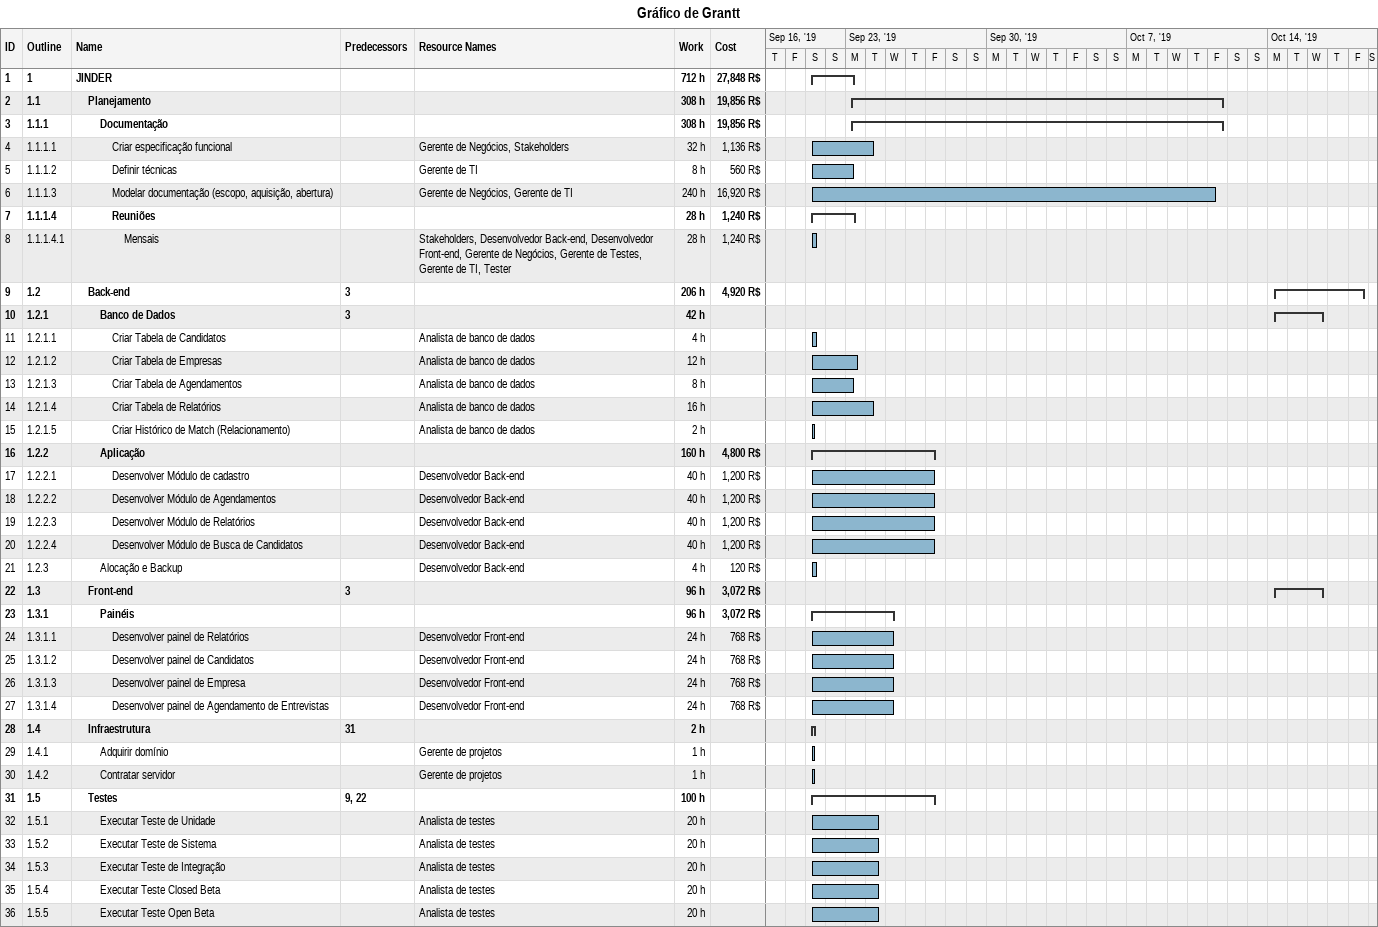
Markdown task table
Gráfico de Grantt

| ID | WBS | Task | Start | Finish | Predecessors | Resources | Work (h) | Cost (R$) |
|---|---|---|---|---|---|---|---|---|
| 1 | 1 | **JINDER** | 2019-09-21 | 2019-09-23 |  |  | 712 | 27848 |
| 2 | 1.1 | **Planejamento** | 2019-09-23 | 2019-10-11 |  |  | 308 | 19856 |
| 3 | 1.1.1 | **Documentação** | 2019-09-23 | 2019-10-11 |  |  | 308 | 19856 |
| 4 | 1.1.1.1 | Criar especificação funcional | 2019-09-21 | 2019-09-24 |  | Gerente de Negócios, Stakeholders | 32 | 1136 |
| 5 | 1.1.1.2 | Definir técnicas | 2019-09-21 | 2019-09-23 |  | Gerente de TI | 8 | 560 |
| 6 | 1.1.1.3 | Modelar documentação (escopo, aquisição, abertura) | 2019-09-21 | 2019-10-11 |  | Gerente de Negócios, Gerente de TI | 240 | 16920 |
| 7 | 1.1.1.4 | **Reuniões** | 2019-09-21 | 2019-09-23 |  |  | 28 | 1240 |
| 8 | 1.1.1.4.1 | Mensais | 2019-09-21 | 2019-09-21 |  | Stakeholders, Desenvolvedor Back-end, Desenvolvedor Front-end, Gerente de Negócios, Gerente de Testes, Gerente de TI, Tester | 28 | 1240 |
| 9 | 1.2 | **Back-end** | 2019-10-14 | 2019-10-18 | 3 |  | 206 | 4920 |
| 10 | 1.2.1 | **Banco de Dados** | 2019-10-14 | 2019-10-16 | 3 |  | 42 |  |
| 11 | 1.2.1.1 | Criar Tabela de Candidatos | 2019-09-21 | 2019-09-21 |  | Analista de banco de dados | 4 |  |
| 12 | 1.2.1.2 | Criar Tabela de Empresas | 2019-09-21 | 2019-09-23 |  | Analista de banco de dados | 12 |  |
| 13 | 1.2.1.3 | Criar Tabela de Agendamentos | 2019-09-21 | 2019-09-23 |  | Analista de banco de dados | 8 |  |
| 14 | 1.2.1.4 | Criar Tabela de Relatórios | 2019-09-21 | 2019-09-24 |  | Analista de banco de dados | 16 |  |
| 15 | 1.2.1.5 | Criar Histórico de Match (Relacionamento) | 2019-09-21 | 2019-09-21 |  | Analista de banco de dados | 2 |  |
| 16 | 1.2.2 | **Aplicação** | 2019-09-21 | 2019-09-27 |  |  | 160 | 4800 |
| 17 | 1.2.2.1 | Desenvolver Módulo de cadastro | 2019-09-21 | 2019-09-27 |  | Desenvolvedor Back-end | 40 | 1200 |
| 18 | 1.2.2.2 | Desenvolver Módulo de Agendamentos | 2019-09-21 | 2019-09-27 |  | Desenvolvedor Back-end | 40 | 1200 |
| 19 | 1.2.2.3 | Desenvolver Módulo de Relatórios | 2019-09-21 | 2019-09-27 |  | Desenvolvedor Back-end | 40 | 1200 |
| 20 | 1.2.2.4 | Desenvolver Módulo de Busca de Candidatos | 2019-09-21 | 2019-09-27 |  | Desenvolvedor Back-end | 40 | 1200 |
| 21 | 1.2.3 | Alocação e Backup | 2019-09-21 | 2019-09-21 |  | Desenvolvedor Back-end | 4 | 120 |
| 22 | 1.3 | **Front-end** | 2019-10-14 | 2019-10-16 | 3 |  | 96 | 3072 |
| 23 | 1.3.1 | **Painéis** | 2019-09-21 | 2019-09-25 |  |  | 96 | 3072 |
| 24 | 1.3.1.1 | Desenvolver painel de Relatórios | 2019-09-21 | 2019-09-25 |  | Desenvolvedor Front-end | 24 | 768 |
| 25 | 1.3.1.2 | Desenvolver painel de Candidatos | 2019-09-21 | 2019-09-25 |  | Desenvolvedor Front-end | 24 | 768 |
| 26 | 1.3.1.3 | Desenvolver painel de Empresa | 2019-09-21 | 2019-09-25 |  | Desenvolvedor Front-end | 24 | 768 |
| 27 | 1.3.1.4 | Desenvolver painel de Agendamento de Entrevistas | 2019-09-21 | 2019-09-25 |  | Desenvolvedor Front-end | 24 | 768 |
| 28 | 1.4 | **Infraestrutura** | 2019-09-21 | 2019-09-21 | 31 |  | 2 |  |
| 29 | 1.4.1 | Adquirir domínio | 2019-09-21 | 2019-09-21 |  | Gerente de projetos | 1 |  |
| 30 | 1.4.2 | Contratar servidor | 2019-09-21 | 2019-09-21 |  | Gerente de projetos | 1 |  |
| 31 | 1.5 | **Testes** | 2019-09-21 | 2019-09-27 | 9, 22 |  | 100 |  |
| 32 | 1.5.1 | Executar Teste de Unidade | 2019-09-21 | 2019-09-24 |  | Analista de testes | 20 |  |
| 33 | 1.5.2 | Executar Teste de Sistema | 2019-09-21 | 2019-09-24 |  | Analista de testes | 20 |  |
| 34 | 1.5.3 | Executar Teste de Integração | 2019-09-21 | 2019-09-24 |  | Analista de testes | 20 |  |
| 35 | 1.5.4 | Executar Teste Closed Beta | 2019-09-21 | 2019-09-24 |  | Analista de testes | 20 |  |
| 36 | 1.5.5 | Executar Teste Open Beta | 2019-09-21 | 2019-09-24 |  | Analista de testes | 20 |  |
